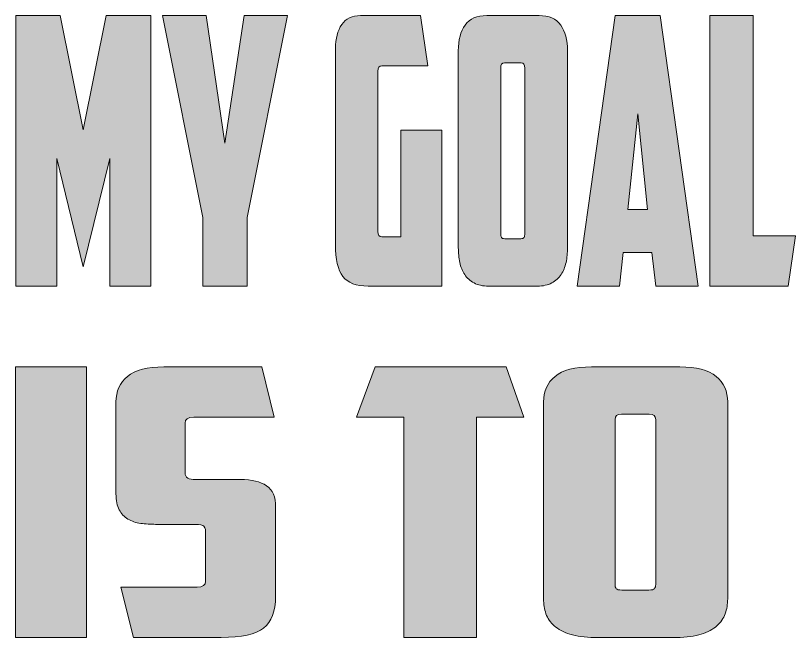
# Model space of a CAD drawing. Header units: inches. Extents: x 0.5 to 14.5, y -15.7 to -1.1.
# Drawn here: x 6.24 to 14.49, y -7.73 to -1.15 of the extents above; entities that cross this region are included whole.
import ezdxf

# ---------------------------------------------------------------- set-up
doc = ezdxf.new("R2010")
doc.units = ezdxf.units.IN
doc.header["$MEASUREMENT"] = 0
doc.layers.add('Layer 1', color=7, linetype='Continuous')

# ---------------------------------------------------------------- blocks, each defined once
blk = doc.blocks.new('block 5')
at = {"layer": 'Layer 1', "true_color": 0xf2f2f2}
h = blk.add_hatch(color=7, dxfattribs=at)
h.dxf.hatch_style = 2
h.paths.add_polyline_path([(6.674, -2.6645), (6.674, -4.0145), (6.2409, -4.0145), (6.2409, -1.1526), (6.7109, -1.1526), (6.9536, -2.3605), (7.1963, -1.1526), (7.6693, -1.1526), (7.6693, -4.0145), (7.2362, -4.0145), (7.2362, -2.6645), (6.9536, -3.8092)])
h = blk.add_hatch(color=7, dxfattribs=at)
h.dxf.hatch_style = 2
h.paths.add_polyline_path([(8.6891, -4.0145), (8.2192, -4.0145), (8.2192, -3.2882), (7.7922, -1.1526), (8.2529, -1.1526), (8.4526, -2.5026), (8.6554, -1.1526), (9.1161, -1.1526), (8.6891, -3.2882)])
h = blk.add_hatch(color=7, dxfattribs=at)
h.dxf.hatch_style = 2
edge = h.paths.add_edge_path()
edge.add_spline(control_points=[(9.6229, -1.5), (9.6229, -1.3948), (9.6449, -1.3105), (9.689, -1.2474), (9.733, -1.1842), (9.799, -1.1526), (9.8871, -1.1526), (9.8871, -1.1526), (10.523, -1.1526), (10.523, -1.1526), (10.523, -1.1526), (10.5998, -1.6855), (10.5998, -1.6855), (10.5998, -1.6855), (10.1114, -1.6855), (10.1114, -1.6855), (10.0847, -1.6855), (10.0714, -1.704), (10.0714, -1.7408), (10.0714, -1.7408), (10.0714, -3.4382), (10.0714, -3.4382), (10.0714, -3.475), (10.0847, -3.4934), (10.1114, -3.4934), (10.1114, -3.4934), (10.3141, -3.4934), (10.3141, -3.4934), (10.3141, -3.4934), (10.3141, -2.3645), (10.3141, -2.3645), (10.3141, -2.3645), (10.7472, -2.3645), (10.7472, -2.3645), (10.7472, -2.3645), (10.7472, -4.0145), (10.7472, -4.0145), (10.7472, -4.0145), (9.9701, -4.0145), (9.9701, -4.0145), (9.841, -4.0145), (9.7509, -3.9803), (9.6997, -3.9118), (9.6485, -3.8434), (9.6229, -3.7303), (9.6229, -3.5724), (9.6229, -3.5724), (9.6229, -1.5), (9.6229, -1.5)], knot_values=[0, 0, 0, 0, 1, 1, 1, 2, 2, 2, 3, 3, 3, 4, 4, 4, 5, 5, 5, 6, 6, 6, 7, 7, 7, 8, 8, 8, 9, 9, 9, 10, 10, 10, 11, 11, 11, 12, 12, 12, 13, 13, 13, 14, 14, 14, 15, 15, 15, 16, 16, 16, 16], degree=3, periodic=1)
h = blk.add_hatch(color=7, dxfattribs=at)
h.dxf.hatch_style = 2
edge = h.paths.add_edge_path()
edge.add_spline(control_points=[(12.0773, -3.6079), (12.0773, -3.6632), (12.0722, -3.7151), (12.0619, -3.7638), (12.0517, -3.8125), (12.0343, -3.8553), (12.0097, -3.8921), (11.9851, -3.929), (11.9524, -3.9586), (11.9114, -3.9809), (11.8704, -4.0033), (11.8193, -4.0145), (11.7578, -4.0145), (11.7578, -4.0145), (11.2418, -4.0145), (11.2418, -4.0145), (11.1803, -4.0145), (11.1291, -4.0033), (11.0882, -3.9809), (11.0472, -3.9586), (11.0144, -3.929), (10.9899, -3.8921), (10.9653, -3.8553), (10.9479, -3.8125), (10.9376, -3.7638), (10.9274, -3.7151), (10.9223, -3.6632), (10.9223, -3.6079), (10.9223, -3.6079), (10.9223, -1.5237), (10.9223, -1.5237), (10.9223, -1.4106), (10.9463, -1.3204), (10.9945, -1.2533), (11.0426, -1.1862), (11.1189, -1.1526), (11.2233, -1.1526), (11.2233, -1.1526), (11.7763, -1.1526), (11.7763, -1.1526), (11.8807, -1.1526), (11.957, -1.1862), (12.0051, -1.2533), (12.0532, -1.3204), (12.0773, -1.4106), (12.0773, -1.5237), (12.0773, -1.5237), (12.0773, -3.6079), (12.0773, -3.6079)], knot_values=[0, 0, 0, 0, 1, 1, 1, 2, 2, 2, 3, 3, 3, 4, 4, 4, 5, 5, 5, 6, 6, 6, 7, 7, 7, 8, 8, 8, 9, 9, 9, 10, 10, 10, 11, 11, 11, 12, 12, 12, 13, 13, 13, 14, 14, 14, 15, 15, 15, 16, 16, 16, 16], degree=3, periodic=1)
edge = h.paths.add_edge_path()
edge.add_spline(control_points=[(11.4107, -1.6539), (11.3841, -1.6539), (11.3708, -1.6724), (11.3708, -1.7092), (11.3708, -1.7092), (11.3708, -3.4539), (11.3708, -3.4539), (11.3708, -3.475), (11.3733, -3.4901), (11.3785, -3.4993), (11.3835, -3.5086), (11.3954, -3.5132), (11.4138, -3.5132), (11.4138, -3.5132), (11.5827, -3.5132), (11.5827, -3.5132), (11.6012, -3.5132), (11.6129, -3.5086), (11.6181, -3.4993), (11.6231, -3.4901), (11.6257, -3.475), (11.6257, -3.4539), (11.6257, -3.4539), (11.6257, -1.7092), (11.6257, -1.7092), (11.6257, -1.6724), (11.6124, -1.6539), (11.5858, -1.6539), (11.5858, -1.6539), (11.4107, -1.6539), (11.4107, -1.6539)], knot_values=[0, 0, 0, 0, 1, 1, 1, 2, 2, 2, 3, 3, 3, 4, 4, 4, 5, 5, 5, 6, 6, 6, 7, 7, 7, 8, 8, 8, 9, 9, 9, 10, 10, 10, 10], degree=3, periodic=1)
h = blk.add_hatch(color=7, dxfattribs=at)
h.dxf.hatch_style = 2
h.paths.add_polyline_path([(12.6671, -3.6592), (12.6272, -4.0145), (12.1787, -4.0145), (12.5811, -1.1526), (13.0572, -1.1526), (13.4596, -4.0145), (13.0111, -4.0145), (12.9712, -3.6592)])
h.paths.add_polyline_path([(12.7162, -3.2053), (12.9221, -3.2053), (12.8207, -2.1908)])
h = blk.add_hatch(color=7, dxfattribs=at)
h.dxf.hatch_style = 2
h.paths.add_polyline_path([(13.5825, -1.1526), (14.0402, -1.1526), (14.0402, -3.4816), (14.4887, -3.4816), (14.4119, -4.0145), (13.5825, -4.0145)])
at = {"layer": 'Layer 1', "lineweight": 0}
for points in [[(6.674, -2.6645), (6.674, -4.0145), (6.2409, -4.0145), (6.2409, -1.1526), (6.7109, -1.1526), (6.9536, -2.3605), (7.1963, -1.1526), (7.6693, -1.1526), (7.6693, -4.0145), (7.2362, -4.0145), (7.2362, -2.6645), (6.9536, -3.8092), (6.674, -2.6645)], [(8.6891, -4.0145), (8.2192, -4.0145), (8.2192, -3.2882), (7.7922, -1.1526), (8.2529, -1.1526), (8.4526, -2.5026), (8.6554, -1.1526), (9.1161, -1.1526), (8.6891, -3.2882), (8.6891, -4.0145)], [(12.6671, -3.6592), (12.6272, -4.0145), (12.1787, -4.0145), (12.5811, -1.1526), (13.0572, -1.1526), (13.4596, -4.0145), (13.0111, -4.0145), (12.9712, -3.6592), (12.6671, -3.6592)], [(13.5825, -1.1526), (14.0402, -1.1526), (14.0402, -3.4816), (14.4887, -3.4816), (14.4119, -4.0145), (13.5825, -4.0145), (13.5825, -1.1526)], [(12.7162, -3.2053), (12.9221, -3.2053), (12.8207, -2.1908), (12.7162, -3.2053)]]:
    blk.add_lwpolyline(points, dxfattribs=at)
for points, knots in [([(9.6229, -1.5), (9.6229, -1.3948), (9.6449, -1.3105), (9.689, -1.2474), (9.733, -1.1842), (9.799, -1.1526), (9.8871, -1.1526), (9.8871, -1.1526), (10.523, -1.1526), (10.523, -1.1526), (10.523, -1.1526), (10.5998, -1.6855), (10.5998, -1.6855), (10.5998, -1.6855), (10.1114, -1.6855), (10.1114, -1.6855), (10.0847, -1.6855), (10.0714, -1.704), (10.0714, -1.7408), (10.0714, -1.7408), (10.0714, -3.4382), (10.0714, -3.4382), (10.0714, -3.475), (10.0847, -3.4934), (10.1114, -3.4934), (10.1114, -3.4934), (10.3141, -3.4934), (10.3141, -3.4934), (10.3141, -3.4934), (10.3141, -2.3645), (10.3141, -2.3645), (10.3141, -2.3645), (10.7472, -2.3645), (10.7472, -2.3645), (10.7472, -2.3645), (10.7472, -4.0145), (10.7472, -4.0145), (10.7472, -4.0145), (9.9701, -4.0145), (9.9701, -4.0145), (9.841, -4.0145), (9.7509, -3.9803), (9.6997, -3.9118), (9.6485, -3.8434), (9.6229, -3.7303), (9.6229, -3.5724), (9.6229, -3.5724), (9.6229, -1.5), (9.6229, -1.5)], [0, 0, 0, 0, 1, 1, 1, 2, 2, 2, 3, 3, 3, 4, 4, 4, 5, 5, 5, 6, 6, 6, 7, 7, 7, 8, 8, 8, 9, 9, 9, 10, 10, 10, 11, 11, 11, 12, 12, 12, 13, 13, 13, 14, 14, 14, 15, 15, 15, 16, 16, 16, 16]), ([(12.0773, -3.6079), (12.0773, -3.6632), (12.0722, -3.7151), (12.0619, -3.7638), (12.0517, -3.8125), (12.0343, -3.8553), (12.0097, -3.8921), (11.9851, -3.929), (11.9524, -3.9586), (11.9114, -3.9809), (11.8704, -4.0033), (11.8193, -4.0145), (11.7578, -4.0145), (11.7578, -4.0145), (11.2418, -4.0145), (11.2418, -4.0145), (11.1803, -4.0145), (11.1291, -4.0033), (11.0882, -3.9809), (11.0472, -3.9586), (11.0144, -3.929), (10.9899, -3.8921), (10.9653, -3.8553), (10.9479, -3.8125), (10.9376, -3.7638), (10.9274, -3.7151), (10.9223, -3.6632), (10.9223, -3.6079), (10.9223, -3.6079), (10.9223, -1.5237), (10.9223, -1.5237), (10.9223, -1.4106), (10.9463, -1.3204), (10.9945, -1.2533), (11.0426, -1.1862), (11.1189, -1.1526), (11.2233, -1.1526), (11.2233, -1.1526), (11.7763, -1.1526), (11.7763, -1.1526), (11.8807, -1.1526), (11.957, -1.1862), (12.0051, -1.2533), (12.0532, -1.3204), (12.0773, -1.4106), (12.0773, -1.5237), (12.0773, -1.5237), (12.0773, -3.6079), (12.0773, -3.6079)], [0, 0, 0, 0, 1, 1, 1, 2, 2, 2, 3, 3, 3, 4, 4, 4, 5, 5, 5, 6, 6, 6, 7, 7, 7, 8, 8, 8, 9, 9, 9, 10, 10, 10, 11, 11, 11, 12, 12, 12, 13, 13, 13, 14, 14, 14, 15, 15, 15, 16, 16, 16, 16]), ([(11.4107, -1.6539), (11.3841, -1.6539), (11.3708, -1.6724), (11.3708, -1.7092), (11.3708, -1.7092), (11.3708, -3.4539), (11.3708, -3.4539), (11.3708, -3.475), (11.3733, -3.4901), (11.3785, -3.4993), (11.3835, -3.5086), (11.3954, -3.5132), (11.4138, -3.5132), (11.4138, -3.5132), (11.5827, -3.5132), (11.5827, -3.5132), (11.6012, -3.5132), (11.6129, -3.5086), (11.6181, -3.4993), (11.6231, -3.4901), (11.6257, -3.475), (11.6257, -3.4539), (11.6257, -3.4539), (11.6257, -1.7092), (11.6257, -1.7092), (11.6257, -1.6724), (11.6124, -1.6539), (11.5858, -1.6539), (11.5858, -1.6539), (11.4107, -1.6539), (11.4107, -1.6539)], [0, 0, 0, 0, 1, 1, 1, 2, 2, 2, 3, 3, 3, 4, 4, 4, 5, 5, 5, 6, 6, 6, 7, 7, 7, 8, 8, 8, 9, 9, 9, 10, 10, 10, 10])]:
    blk.add_open_spline(points, degree=3, knots=knots, dxfattribs=at)
blk = doc.blocks.new('block 6')
at = {"layer": 'Layer 1', "true_color": 0xf2f2f2}
h = blk.add_hatch(color=7, dxfattribs=at)
h.dxf.hatch_style = 2
h.paths.add_polyline_path([(6.238, -4.8688), (6.9894, -4.8688), (6.9894, -7.7307), (6.238, -7.7307)])
h = blk.add_hatch(color=7, dxfattribs=at)
h.dxf.hatch_style = 2
edge = h.paths.add_edge_path()
edge.add_spline(control_points=[(7.4867, -7.7307), (7.4867, -7.7307), (7.352, -7.1978), (7.352, -7.1978), (7.352, -7.1978), (8.1604, -7.1978), (8.1604, -7.1978), (8.2191, -7.1978), (8.2484, -7.178), (8.2484, -7.1386), (8.2484, -7.1386), (8.2484, -6.6175), (8.2484, -6.6175), (8.2484, -6.578), (8.2381, -6.5544), (8.2174, -6.5465), (8.1966, -6.5386), (8.1604, -6.5346), (8.1085, -6.5346), (8.1085, -6.5346), (7.7199, -6.5346), (7.7199, -6.5346), (7.6646, -6.5346), (7.6119, -6.5314), (7.5619, -6.5248), (7.5118, -6.5182), (7.4668, -6.503), (7.4272, -6.4794), (7.3874, -6.4557), (7.3563, -6.4228), (7.3339, -6.3807), (7.3114, -6.3386), (7.3002, -6.282), (7.3002, -6.2109), (7.3002, -6.2109), (7.3002, -5.2399), (7.3002, -5.2399), (7.3002, -5.1268), (7.3408, -5.0366), (7.422, -4.9695), (7.5031, -4.9024), (7.6318, -4.8688), (7.808, -4.8688), (7.808, -4.8688), (8.8443, -4.8688), (8.8443, -4.8688), (8.8443, -4.8688), (8.9739, -5.4017), (8.9739, -5.4017), (8.9739, -5.4017), (8.1241, -5.4017), (8.1241, -5.4017), (8.0619, -5.4017), (8.0308, -5.4228), (8.0308, -5.4649), (8.0308, -5.4649), (8.0308, -5.9859), (8.0308, -5.9859), (8.0308, -6.0149), (8.0403, -6.0347), (8.0593, -6.0452), (8.0783, -6.0557), (8.1068, -6.0609), (8.1448, -6.0609), (8.1448, -6.0609), (8.6163, -6.0609), (8.6163, -6.0609), (8.7372, -6.0609), (8.8296, -6.0826), (8.8936, -6.1261), (8.9574, -6.1695), (8.9894, -6.2452), (8.9894, -6.353), (8.9894, -6.353), (8.9894, -7.2965), (8.9894, -7.2965), (8.9894, -7.4544), (8.9471, -7.5662), (8.8625, -7.632), (8.7778, -7.6978), (8.6284, -7.7307), (8.4143, -7.7307), (8.4143, -7.7307), (7.4867, -7.7307), (7.4867, -7.7307)], knot_values=[0, 0, 0, 0, 1, 1, 1, 2, 2, 2, 3, 3, 3, 4, 4, 4, 5, 5, 5, 6, 6, 6, 7, 7, 7, 8, 8, 8, 9, 9, 9, 10, 10, 10, 11, 11, 11, 12, 12, 12, 13, 13, 13, 14, 14, 14, 15, 15, 15, 16, 16, 16, 17, 17, 17, 18, 18, 18, 19, 19, 19, 20, 20, 20, 21, 21, 21, 22, 22, 22, 23, 23, 23, 24, 24, 24, 25, 25, 25, 26, 26, 26, 27, 27, 27, 28, 28, 28, 28], degree=3, periodic=1)
h = blk.add_hatch(color=7, dxfattribs=at)
h.dxf.hatch_style = 2
h.paths.add_polyline_path([(11.4299, -4.8688), (11.6164, -5.4017), (11.1138, -5.4017), (11.1138, -7.7307), (10.3469, -7.7307), (10.3469, -5.4017), (9.8443, -5.4017), (10.0412, -4.8688)])
h = blk.add_hatch(color=7, dxfattribs=at)
h.dxf.hatch_style = 2
edge = h.paths.add_edge_path()
edge.add_spline(control_points=[(13.772, -7.3241), (13.772, -7.3794), (13.7633, -7.4314), (13.7461, -7.48), (13.7288, -7.5287), (13.6995, -7.5715), (13.658, -7.6083), (13.6166, -7.6452), (13.5613, -7.6748), (13.4922, -7.6971), (13.4231, -7.7195), (13.3367, -7.7307), (13.2331, -7.7307), (13.2331, -7.7307), (12.3626, -7.7307), (12.3626, -7.7307), (12.259, -7.7307), (12.1726, -7.7195), (12.1035, -7.6971), (12.0344, -7.6748), (11.9791, -7.6452), (11.9377, -7.6083), (11.8963, -7.5715), (11.8668, -7.5287), (11.8496, -7.48), (11.8323, -7.4314), (11.8237, -7.3794), (11.8237, -7.3241), (11.8237, -7.3241), (11.8237, -5.2399), (11.8237, -5.2399), (11.8237, -5.1268), (11.8643, -5.0366), (11.9455, -4.9695), (12.0266, -4.9024), (12.1553, -4.8688), (12.3315, -4.8688), (12.3315, -4.8688), (13.2642, -4.8688), (13.2642, -4.8688), (13.4404, -4.8688), (13.569, -4.9024), (13.6502, -4.9695), (13.7314, -5.0366), (13.772, -5.1268), (13.772, -5.2399), (13.772, -5.2399), (13.772, -7.3241), (13.772, -7.3241)], knot_values=[0, 0, 0, 0, 1, 1, 1, 2, 2, 2, 3, 3, 3, 4, 4, 4, 5, 5, 5, 6, 6, 6, 7, 7, 7, 8, 8, 8, 9, 9, 9, 10, 10, 10, 11, 11, 11, 12, 12, 12, 13, 13, 13, 14, 14, 14, 15, 15, 15, 16, 16, 16, 16], degree=3, periodic=1)
edge = h.paths.add_edge_path()
edge.add_spline(control_points=[(12.6476, -5.3702), (12.6027, -5.3702), (12.5802, -5.3886), (12.5802, -5.4254), (12.5802, -5.4254), (12.5802, -7.1701), (12.5802, -7.1701), (12.5802, -7.1912), (12.5845, -7.2064), (12.5932, -7.2155), (12.6018, -7.2248), (12.6217, -7.2293), (12.6528, -7.2293), (12.6528, -7.2293), (12.9377, -7.2293), (12.9377, -7.2293), (12.9689, -7.2293), (12.9887, -7.2248), (12.9974, -7.2155), (13.0059, -7.2064), (13.0103, -7.1912), (13.0103, -7.1701), (13.0103, -7.1701), (13.0103, -5.4254), (13.0103, -5.4254), (13.0103, -5.3886), (12.9878, -5.3702), (12.9429, -5.3702), (12.9429, -5.3702), (12.6476, -5.3702), (12.6476, -5.3702)], knot_values=[0, 0, 0, 0, 1, 1, 1, 2, 2, 2, 3, 3, 3, 4, 4, 4, 5, 5, 5, 6, 6, 6, 7, 7, 7, 8, 8, 8, 9, 9, 9, 10, 10, 10, 10], degree=3, periodic=1)
at = {"layer": 'Layer 1', "lineweight": 0}
for points in [[(6.238, -4.8688), (6.9894, -4.8688), (6.9894, -7.7307), (6.238, -7.7307), (6.238, -4.8688)], [(11.4299, -4.8688), (11.6164, -5.4017), (11.1138, -5.4017), (11.1138, -7.7307), (10.3469, -7.7307), (10.3469, -5.4017), (9.8443, -5.4017), (10.0412, -4.8688), (11.4299, -4.8688)]]:
    blk.add_lwpolyline(points, dxfattribs=at)
for points, knots in [([(7.4867, -7.7307), (7.4867, -7.7307), (7.352, -7.1978), (7.352, -7.1978), (7.352, -7.1978), (8.1604, -7.1978), (8.1604, -7.1978), (8.2191, -7.1978), (8.2484, -7.178), (8.2484, -7.1386), (8.2484, -7.1386), (8.2484, -6.6175), (8.2484, -6.6175), (8.2484, -6.578), (8.2381, -6.5544), (8.2174, -6.5465), (8.1966, -6.5386), (8.1604, -6.5346), (8.1085, -6.5346), (8.1085, -6.5346), (7.7199, -6.5346), (7.7199, -6.5346), (7.6646, -6.5346), (7.6119, -6.5314), (7.5619, -6.5248), (7.5118, -6.5182), (7.4668, -6.503), (7.4272, -6.4794), (7.3874, -6.4557), (7.3563, -6.4228), (7.3339, -6.3807), (7.3114, -6.3386), (7.3002, -6.282), (7.3002, -6.2109), (7.3002, -6.2109), (7.3002, -5.2399), (7.3002, -5.2399), (7.3002, -5.1268), (7.3408, -5.0366), (7.422, -4.9695), (7.5031, -4.9024), (7.6318, -4.8688), (7.808, -4.8688), (7.808, -4.8688), (8.8443, -4.8688), (8.8443, -4.8688), (8.8443, -4.8688), (8.9739, -5.4017), (8.9739, -5.4017), (8.9739, -5.4017), (8.1241, -5.4017), (8.1241, -5.4017), (8.0619, -5.4017), (8.0308, -5.4228), (8.0308, -5.4649), (8.0308, -5.4649), (8.0308, -5.9859), (8.0308, -5.9859), (8.0308, -6.0149), (8.0403, -6.0347), (8.0593, -6.0452), (8.0783, -6.0557), (8.1068, -6.0609), (8.1448, -6.0609), (8.1448, -6.0609), (8.6163, -6.0609), (8.6163, -6.0609), (8.7372, -6.0609), (8.8296, -6.0826), (8.8936, -6.1261), (8.9574, -6.1695), (8.9894, -6.2452), (8.9894, -6.353), (8.9894, -6.353), (8.9894, -7.2965), (8.9894, -7.2965), (8.9894, -7.4544), (8.9471, -7.5662), (8.8625, -7.632), (8.7778, -7.6978), (8.6284, -7.7307), (8.4143, -7.7307), (8.4143, -7.7307), (7.4867, -7.7307), (7.4867, -7.7307)], [0, 0, 0, 0, 1, 1, 1, 2, 2, 2, 3, 3, 3, 4, 4, 4, 5, 5, 5, 6, 6, 6, 7, 7, 7, 8, 8, 8, 9, 9, 9, 10, 10, 10, 11, 11, 11, 12, 12, 12, 13, 13, 13, 14, 14, 14, 15, 15, 15, 16, 16, 16, 17, 17, 17, 18, 18, 18, 19, 19, 19, 20, 20, 20, 21, 21, 21, 22, 22, 22, 23, 23, 23, 24, 24, 24, 25, 25, 25, 26, 26, 26, 27, 27, 27, 28, 28, 28, 28]), ([(13.772, -7.3241), (13.772, -7.3794), (13.7633, -7.4314), (13.7461, -7.48), (13.7288, -7.5287), (13.6995, -7.5715), (13.658, -7.6083), (13.6166, -7.6452), (13.5613, -7.6748), (13.4922, -7.6971), (13.4231, -7.7195), (13.3367, -7.7307), (13.2331, -7.7307), (13.2331, -7.7307), (12.3626, -7.7307), (12.3626, -7.7307), (12.259, -7.7307), (12.1726, -7.7195), (12.1035, -7.6971), (12.0344, -7.6748), (11.9791, -7.6452), (11.9377, -7.6083), (11.8963, -7.5715), (11.8668, -7.5287), (11.8496, -7.48), (11.8323, -7.4314), (11.8237, -7.3794), (11.8237, -7.3241), (11.8237, -7.3241), (11.8237, -5.2399), (11.8237, -5.2399), (11.8237, -5.1268), (11.8643, -5.0366), (11.9455, -4.9695), (12.0266, -4.9024), (12.1553, -4.8688), (12.3315, -4.8688), (12.3315, -4.8688), (13.2642, -4.8688), (13.2642, -4.8688), (13.4404, -4.8688), (13.569, -4.9024), (13.6502, -4.9695), (13.7314, -5.0366), (13.772, -5.1268), (13.772, -5.2399), (13.772, -5.2399), (13.772, -7.3241), (13.772, -7.3241)], [0, 0, 0, 0, 1, 1, 1, 2, 2, 2, 3, 3, 3, 4, 4, 4, 5, 5, 5, 6, 6, 6, 7, 7, 7, 8, 8, 8, 9, 9, 9, 10, 10, 10, 11, 11, 11, 12, 12, 12, 13, 13, 13, 14, 14, 14, 15, 15, 15, 16, 16, 16, 16]), ([(12.6476, -5.3702), (12.6027, -5.3702), (12.5802, -5.3886), (12.5802, -5.4254), (12.5802, -5.4254), (12.5802, -7.1701), (12.5802, -7.1701), (12.5802, -7.1912), (12.5845, -7.2064), (12.5932, -7.2155), (12.6018, -7.2248), (12.6217, -7.2293), (12.6528, -7.2293), (12.6528, -7.2293), (12.9377, -7.2293), (12.9377, -7.2293), (12.9689, -7.2293), (12.9887, -7.2248), (12.9974, -7.2155), (13.0059, -7.2064), (13.0103, -7.1912), (13.0103, -7.1701), (13.0103, -7.1701), (13.0103, -5.4254), (13.0103, -5.4254), (13.0103, -5.3886), (12.9878, -5.3702), (12.9429, -5.3702), (12.9429, -5.3702), (12.6476, -5.3702), (12.6476, -5.3702)], [0, 0, 0, 0, 1, 1, 1, 2, 2, 2, 3, 3, 3, 4, 4, 4, 5, 5, 5, 6, 6, 6, 7, 7, 7, 8, 8, 8, 9, 9, 9, 10, 10, 10, 10])]:
    blk.add_open_spline(points, degree=3, knots=knots, dxfattribs=at)
blk = doc.blocks.new('block 2')
at = {"layer": 'Layer 1'}
for name in ['block 5', 'block 6']:
    blk.add_blockref(name, (0, 0), dxfattribs=at)

msp = doc.modelspace()

# ---------------------------------------------------------------- block references
at = {"layer": 'Layer 1'}
msp.add_blockref('block 2', (0, 0), dxfattribs=at)

doc.saveas('drawing.dxf')
